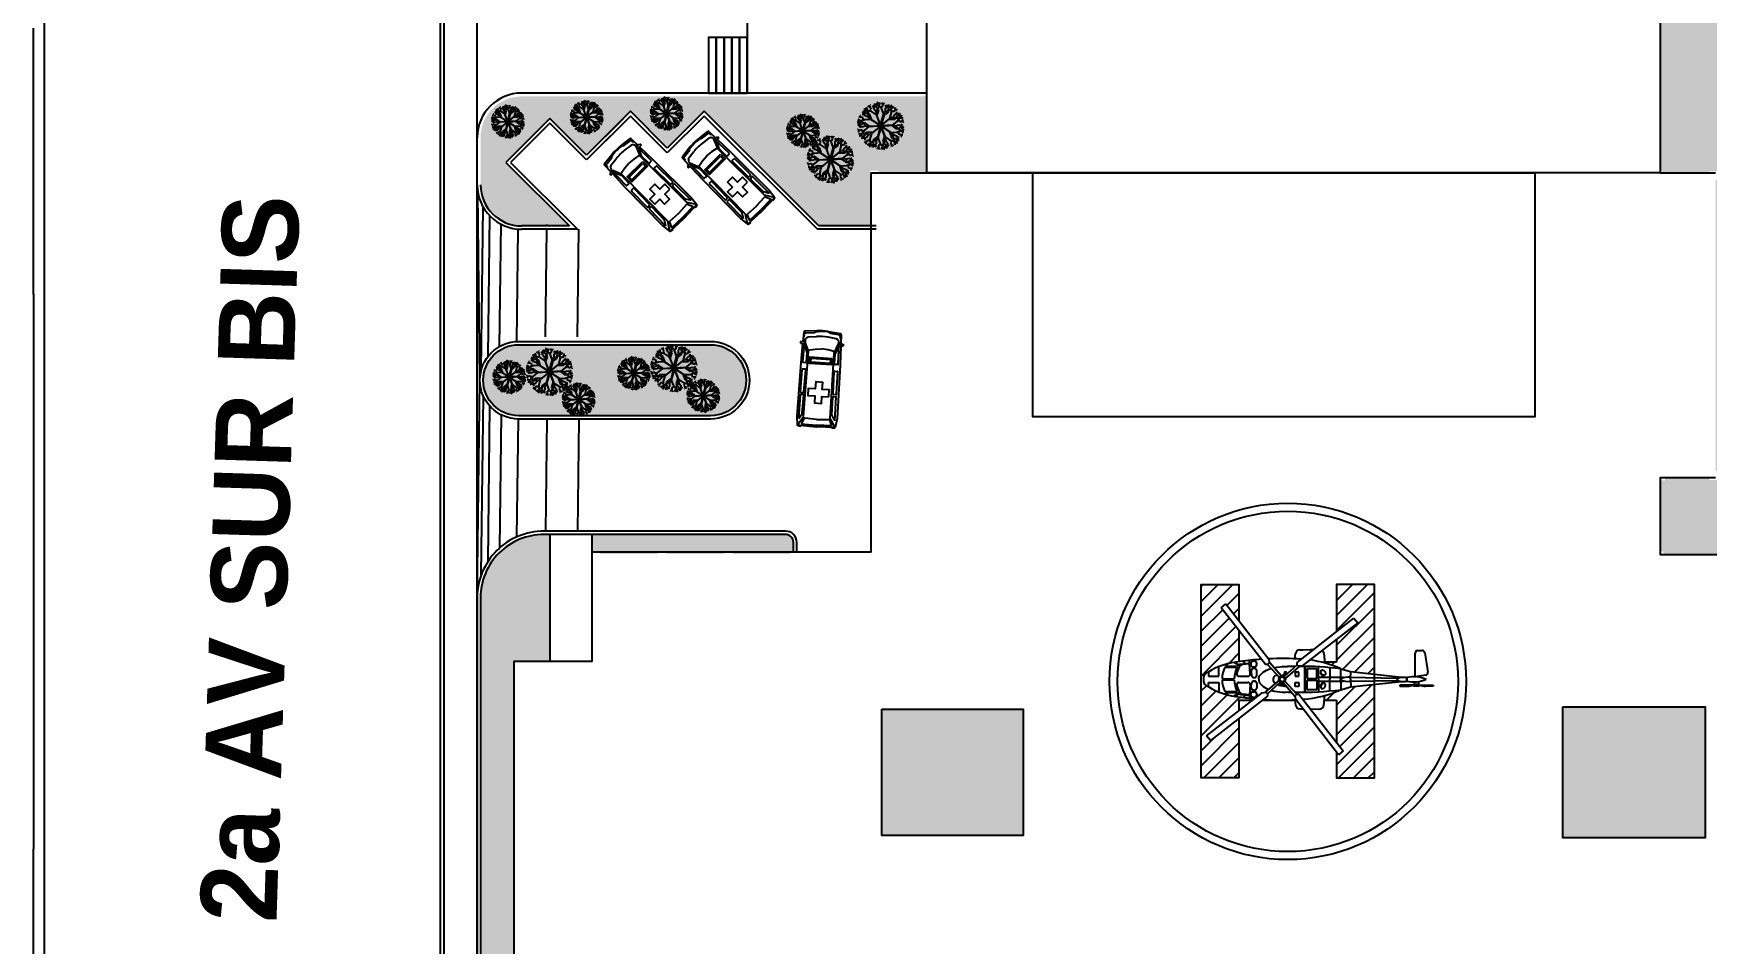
# Model space of a CAD drawing. Header units: millimetres. Extents: x -1615 to -538, y 177 to 397.
# Drawn here: x -1549.5 to -1504.26, y 294.27 to 318.89 of the extents above; entities that cross this region are included whole.
import ezdxf

# ---------------------------------------------------------------- set-up
doc = ezdxf.new("R2010")
doc.units = ezdxf.units.MM
for name, color, linetype in [('010', 6, 'Continuous'), ('7', 7, 'Continuous'), ('AUX', 8, 'Continuous'), ('CAJONES', 8, 'Continuous'), ('MOB', 7, 'Continuous'), ('P-1', 1, 'Continuous')]:
    doc.layers.add(name, color=color, linetype=linetype)
doc.styles.get("Standard").update_dxf_attribs({"font": 'stylu.ttf'})

# ---------------------------------------------------------------- blocks, each defined once
blk = doc.blocks.new('COMBI')
for p, q in [((0.046, 0.27), (0.112, 0.836)), ((0.19, 0.831), (0.131, 0.357)), ((0.161, 0.881), (0.609, 0.895)), ((0.343, 0.851), (0.19, 0.831)), ((0.364, 0.892), (0.343, 0.851)), ((1.556, 0.834), (0.56, 0.811)), ((0.605, 1.001), (0.695, 1.004)), ((0.612, 0.791), (0.605, 1.001)), ((0.695, 1.004), (0.705, 0.829)), ((0.701, 0.898), (1.599, 0.926)), ((1.102, 0.652), (0.736, 0.815)), ((1.581, 0.811), (1.594, 0.685)), ((1.599, 0.926), (4.139, 0.946)), ((1.903, 0.696), (1.908, 0.812)), ((2.991, 0.842), (1.933, 0.836)), ((3.017, 0.815), (3.007, 0.707)), ((3.112, 0.712), (3.113, 0.818)), ((4.254, 0.85), (3.139, 0.843)), ((4.254, 0.85), (4.014, 0.702)), ((4.139, 0.946), (4.568, 0.894)), ((4.561, 0.891), (4.155, 0.627)), ((4.568, 0.894), (4.603, -0.004)), ((4.601, 0.875), (4.57, 0.88)), ((4.601, 0.875), (4.617, 0.724)), ((0.084, 0.329), (0.073, 0.206)), ((0.131, 0.357), (0.084, 0.329)), ((0.366, 0.651), (0.322, 0.272)), ((0.401, 0.714), (0.366, 0.651)), ((0.524, 0.793), (0.508, 0.79)), ((1.053, 0.603), (0.607, 0.784)), ((0.922, 0.29), (0.895, -0.014)), ((0.993, 0.657), (0.922, 0.29)), ((4.155, 0.627), (1.053, 0.603)), ((1.569, 0.657), (1.102, 0.652)), ((2.982, 0.684), (1.928, 0.669)), ((4.001, 0.698), (3.138, 0.686)), ((4.252, -0.001), (4.221, 0.564)), ((4.235, 0.588), (4.508, 0.714)), ((4.508, 0.714), (4.522, -0.007)), ((4.617, 0.724), (4.575, 0.715)), ((0.046, -0.29), (0.112, -0.855)), ((0.084, -0.349), (0.073, -0.226)), ((0.131, -0.376), (0.084, -0.349)), ((0.19, -0.85), (0.131, -0.376)), ((0.366, -0.67), (0.322, -0.292)), ((0.401, -0.733), (0.366, -0.67)), ((1.053, -0.623), (0.607, -0.803)), ((1.102, -0.671), (0.736, -0.834)), ((0.922, -0.309), (0.895, -0.006)), ((0.993, -0.676), (0.922, -0.309)), ((4.155, -0.646), (1.053, -0.623)), ((1.569, -0.677), (1.102, -0.671)), ((1.581, -0.83), (1.594, -0.705)), ((1.903, -0.715), (1.908, -0.831)), ((2.982, -0.703), (1.928, -0.688)), ((3.017, -0.834), (3.007, -0.726)), ((3.112, -0.731), (3.113, -0.838)), ((4.001, -0.717), (3.138, -0.705)), ((4.254, -0.869), (4.014, -0.721)), ((4.561, -0.91), (4.155, -0.646)), ((4.252, -0.018), (4.221, -0.583)), ((4.235, -0.607), (4.508, -0.733)), ((4.508, -0.733), (4.522, -0.013)), ((4.568, -0.914), (4.603, -0.016)), ((4.617, -0.743), (4.575, -0.734)), ((4.601, -0.894), (4.617, -0.743)), ((0.161, -0.9), (0.609, -0.914)), ((0.343, -0.871), (0.19, -0.85)), ((0.364, -0.911), (0.343, -0.871)), ((0.524, -0.812), (0.508, -0.81)), ((1.556, -0.853), (0.56, -0.83)), ((0.612, -0.81), (0.605, -1.02)), ((0.605, -1.02), (0.695, -1.023)), ((0.695, -1.023), (0.705, -0.848)), ((0.701, -0.917), (1.599, -0.946)), ((1.599, -0.946), (4.139, -0.965)), ((2.991, -0.862), (1.933, -0.855)), ((4.254, -0.869), (3.139, -0.863)), ((4.139, -0.965), (4.568, -0.914)), ((4.601, -0.894), (4.57, -0.9))]:
    blk.add_line(p, q)
for centre, radius, start, end in [((0.162, 0.83), 0.0508, 91.8164, 173.40431), ((0.55, 0.643), 0.152, 67.94223, 99.89232), ((0.562, 0.735), 0.0762, 91.32795, 118.50604), ((1.556, 0.808), 0.0254, 6.06121, 90.34343), ((1.933, 0.811), 0.0254, 90.34343, 177.5285), ((2.992, 0.817), 0.0254, 354.69516, 90.34343), ((3.139, 0.818), 0.0254, 90.34343, 179.40207), ((2.469, -0.01), 2.438, 173.40431, 186.59569), ((2.502, -0.01), 2.438, 174.91712, 185.08288), ((2.744, -0.01), 2.438, 173.3562, 186.6438), ((0.534, 0.64), 0.152, 99.89232, 151.01606), ((1.569, 0.683), 0.0254, 270.65046, 6.06121), ((1.928, 0.694), 0.0254, 177.5285, 270.8029), ((2.981, 0.709), 0.0254, 270.8029, 354.69516), ((3.138, 0.711), 0.0254, 179.40207, 270.8029), ((4, 0.723), 0.0254, 270.8029, 301.64212), ((4.246, 0.565), 0.0254, 114.8035, 183.21311), ((0.534, -0.659), 0.152, 208.98394, 260.10768), ((1.569, -0.702), 0.0254, 353.93879, 89.34954), ((1.928, -0.714), 0.0254, 89.1971, 182.4715), ((2.981, -0.728), 0.0254, 5.30484, 89.1971), ((3.138, -0.731), 0.0254, 89.1971, 180.59793), ((4, -0.743), 0.0254, 58.35788, 89.1971), ((4.246, -0.584), 0.0254, 176.78689, 245.1965), ((4.1, -0.01), 0.152, 356.78689, 3.21311), ((4.37, -0.01), 0.152, 358.86219, 1.13781), ((4.451, -0.01), 0.152, 357.79426, 2.20574), ((0.162, -0.849), 0.0508, 186.59569, 268.1836), ((0.55, -0.662), 0.152, 260.10768, 292.05777), ((0.562, -0.754), 0.0762, 241.49396, 268.67205), ((1.556, -0.828), 0.0254, 269.65657, 353.93879), ((1.933, -0.83), 0.0254, 182.4715, 269.65657), ((2.992, -0.836), 0.0254, 269.65657, 5.30484), ((3.139, -0.837), 0.0254, 180.59793, 269.65657)]:
    blk.add_arc(centre, radius, start, end)
blk = doc.blocks.new('ambu')
at = {"color": 7}
for points in [[(-0.513, -1.206), (-0.724, -1.416), (-1.422, -0.712), (-1.21, -0.503)], [(-0.6, -1.206), (-0.724, -1.328), (-1.334, -0.713), (-1.211, -0.59)]]:
    blk.add_lwpolyline(points, close=True, dxfattribs=at)
at = {"color": 1}
blk.add_lwpolyline([(-1.766, -2.42), (-1.541, -2.197), (-1.764, -1.972), (-1.539, -1.749), (-1.762, -1.524), (-1.987, -1.747), (-2.21, -1.522), (-2.434, -1.745), (-2.212, -1.97), (-2.436, -2.193), (-2.213, -2.418), (-1.989, -2.195)], close=True, dxfattribs=at)
at = {"color": 7, "xscale": 0.950040089999887, "yscale": 0.9500400899999022, "zscale": 0.9500400899999422, "rotation": 224.7616360423274}
blk.add_blockref('COMBI', (0.027, 0.014), dxfattribs=at)
blk = doc.blocks.new('tree_pl01')
at = {"layer": '010'}
for p, q in [((-1.34, 1.15), (-1.31, 1.43)), ((-1.08, 1.4), (-1.17, 1.51)), ((-0.76, 1.31), (-1.07, 1.5)), ((-0.87, 1.38), (-0.84, 1.55)), ((-0.78, 1.71), (-0.8, 1.77)), ((-0.65, 1.69), (-0.78, 1.71)), ((-0.65, 1.67), (-0.63, 1.85)), ((-0.59, 1.49), (-0.65, 1.67)), ((-0.36, 1.52), (-0.59, 1.49)), ((-0.41, 1.79), (-0.49, 1.89)), ((-0.43, 1.34), (-0.29, 1.69)), ((-0.33, 1.71), (-0.41, 1.92)), ((-0.29, 1.69), (-0.41, 1.79)), ((-0.38, 1.77), (-0.2, 1.97)), ((-0.15, 1.45), (-0.33, 1.71)), ((-0.19, 1.79), (-0.27, 1.95)), ((-0.03, 1.71), (-0.19, 1.79)), ((-0.16, 1.3), (-0.14, 1.47)), ((-0.15, 1.46), (-0.04, 1.63)), ((0.15, 1.18), (-0.15, 1.45)), ((-0.03, 1.81), (-0.04, 1.96)), ((-0.04, 1.63), (-0.03, 1.81)), ((0.18, 1.56), (0.04, 1.89)), ((0.09, 1.24), (0.18, 1.56)), ((0.13, 1.68), (0.25, 1.79)), ((0.4, 1.89), (0.42, 1.95)), ((0.49, 1.79), (0.4, 1.89)), ((0.42, 1.6), (0.48, 1.78)), ((0.62, 1.49), (0.42, 1.6)), ((0.46, 1.38), (0.78, 1.58)), ((0.48, 1.78), (0.6, 1.91)), ((0.74, 1.73), (0.74, 1.87)), ((0.78, 1.58), (0.74, 1.73)), ((0.75, 1.7), (1.02, 1.76)), ((0.76, 1.63), (0.82, 1.84)), ((0.76, 1.31), (0.76, 1.63)), ((0.92, 1.61), (0.95, 1.78)), ((1, 1.45), (0.92, 1.61)), ((0.95, 1.39), (1.07, 1.53)), ((1.07, 1.53), (1.14, 1.65)), ((1.08, 1.2), (1.16, 1.56)), ((-1.68, 0.12), (-1.9, 0.12)), ((-1.77, 0.08), (-1.9, 0.03)), ((-1.75, 0.09), (-1.89, 0.33)), ((-1.72, 0.28), (-1.88, 0.25)), ((-1.68, 0.45), (-1.82, 0.48)), ((-1.64, 0.16), (-1.77, 0.08)), ((-1.37, 0.57), (-1.74, 0.53)), ((-1.58, 0.41), (-1.72, 0.28)), ((-1.51, 0.38), (-1.68, 0.45)), ((-1.38, 0.22), (-1.68, 0.12)), ((-1.63, 0.87), (-1.67, 0.91)), ((-1.36, -0.09), (-1.64, 0.16)), ((-1.5, 0.93), (-1.63, 0.87)), ((-1.5, 0.92), (-1.58, 1.08)), ((-1.5, 0.55), (-1.58, 0.7)), ((-1.5, 0.04), (-1.55, -0.19)), ((-1.38, 0.22), (-1.51, 0.38)), ((-1.37, 1.15), (-1.5, 1.19)), ((-1.34, 0.81), (-1.5, 0.92)), ((-1.26, 1.13), (-1.44, 1.26)), ((-1.23, 0.16), (-1.39, 0.24)), ((-1.03, 0.42), (-1.38, 0.22)), ((-1.21, 1.14), (-1.37, 1.15)), ((-1.11, 0.38), (-1.37, 0.57)), ((-1.2, 1.29), (-1.35, 1.36)), ((-1.17, 0.96), (-1.34, 0.81)), ((-0.96, 1.04), (-1.26, 1.13)), ((-0.74, 0.31), (-1.23, 0.16)), ((-1.13, 0.77), (-1.21, 1.14)), ((-1.02, 1.31), (-1.2, 1.29)), ((-0.85, 0.35), (-1.13, 0.77)), ((-0.98, 1.24), (-1.08, 1.4)), ((0.09, -0.01), (-1.03, 0.42)), ((-0.97, 1.04), (-0.98, 1.24)), ((-0.88, 0.9), (-0.97, 1.06)), ((-0.56, 0.99), (-0.96, 1.04)), ((-0.4, 0.74), (-0.88, 0.9)), ((-0.65, 1), (-0.76, 1.31)), ((0.09, -0.01), (-0.56, 0.99)), ((-0.46, 0.83), (-0.43, 1.34)), ((0.14, 0.88), (-0.16, 1.3)), ((0.09, -0.01), (0.15, 1.18)), ((0.09, -0.01), (0.84, 0.91)), ((0.09, -0.01), (1.24, 0.29)), ((0.14, 0.99), (0.46, 1.38)), ((0.65, 1.19), (0.78, 1.32)), ((0.65, 0.68), (0.65, 1.19)), ((0.72, 0.77), (1.2, 0.9)), ((0.76, 1.31), (0.95, 1.39)), ((0.84, 0.91), (0.76, 1.31)), ((0.82, 1), (1.08, 1.2)), ((0.95, 0.22), (1.25, 0.63)), ((1.06, 0.24), (1.53, 0.07)), ((1.11, 1.33), (1.28, 1.35)), ((1.2, 0.9), (1.58, 0.87)), ((1.24, 0.29), (1.41, 0.66)), ((1.25, 0.63), (1.43, 0.66)), ((1.28, 0.38), (1.6, 0.38)), ((1.3, 1.09), (1.46, 1.21)), ((1.4, 0.88), (1.3, 1.09)), ((1.41, 0.66), (1.59, 0.92)), ((1.41, 0.67), (1.6, 0.61)), ((1.46, 1.35), (1.5, 1.38)), ((1.47, 1.21), (1.46, 1.35)), ((1.46, 1.21), (1.63, 1.24)), ((1.53, 0.07), (1.81, -0.18)), ((1.58, 0.87), (1.64, 1.01)), ((1.59, 0.92), (1.77, 1.05)), ((1.6, 0.61), (1.79, 0.66)), ((1.6, 0.38), (1.88, 0.62)), ((1.63, 0.98), (1.88, 0.88)), ((1.64, 1.01), (1.71, 1.13)), ((1.67, -0.06), (1.72, 0.17)), ((1.68, 0.63), (1.72, 0.81)), ((1.7, 0.47), (1.85, 0.39)), ((1.72, 0.81), (1.83, 0.93)), ((1.72, 0.17), (1.91, 0.17)), ((1.79, 0.66), (1.92, 0.72)), ((1.91, 0.17), (2.07, 0.09)), ((1.93, 0.16), (1.99, 0.28)), ((1.99, 0.28), (2.05, 0.28)), ((-1.74, -0.19), (-1.9, -0.11)), ((-1.82, -0.3), (-1.88, -0.3)), ((-1.75, -0.18), (-1.82, -0.3)), ((-1.55, -0.19), (-1.74, -0.19)), ((-1.61, -0.68), (-1.74, -0.74)), ((-1.43, -0.4), (-1.71, -0.64)), ((-1.46, -1), (-1.71, -0.9)), ((-1.53, -0.49), (-1.68, -0.41)), ((-1.54, -0.83), (-1.66, -0.95)), ((-1.43, -0.63), (-1.61, -0.68)), ((-1.42, -0.94), (-1.59, -1.07)), ((-1.51, -0.65), (-1.54, -0.83)), ((-1.47, -1.03), (-1.54, -1.15)), ((-1.41, -0.89), (-1.47, -1.03)), ((-1.28, -1.23), (-1.46, -1.26)), ((-1.11, -0.4), (-1.43, -0.4)), ((-1.24, -0.69), (-1.43, -0.63)), ((-1.23, -0.68), (-1.42, -0.94)), ((-1.03, -0.92), (-1.41, -0.89)), ((-0.88, -0.26), (-1.36, -0.09)), ((-1.28, -1.37), (-1.33, -1.4)), ((-1.3, -1.23), (-1.28, -1.37)), ((-1.13, -1.11), (-1.28, -1.23)), ((-1.08, -0.65), (-1.26, -0.68)), ((-1.07, -0.31), (-1.23, -0.68)), ((-1.23, -0.9), (-1.13, -1.11)), ((-0.94, -1.35), (-1.11, -1.37)), ((-0.78, -0.24), (-1.08, -0.65)), ((0.09, -0.01), (-1.07, -0.31)), ((-0.55, -0.79), (-1.03, -0.92)), ((-0.91, -1.22), (-0.99, -1.58)), ((-0.65, -1.02), (-0.91, -1.22)), ((-0.77, -1.41), (-0.9, -1.55)), ((-0.59, -1.33), (-0.77, -1.41)), ((0.09, -0.01), (-0.67, -0.93)), ((-0.67, -0.93), (-0.59, -1.33)), ((-0.28, -1.4), (-0.61, -1.6)), ((-0.48, -1.21), (-0.6, -1.34)), ((-0.59, -1.33), (-0.59, -1.65)), ((-0.48, -0.7), (-0.48, -1.21)), ((0.03, -1.01), (-0.28, -1.4)), ((0.09, -1.26), (-0.01, -1.57)), ((0.02, -0.99), (0.1, -0.01)), ((0.09, -0.01), (0.02, -1.2)), ((0.06, -0.05), (0.02, -0.99)), ((0.02, -1.2), (0.32, -1.47)), ((0.03, -0.9), (0.33, -1.32)), ((0.09, -0.01), (1.2, -0.44)), ((0.09, -0.01), (0.73, -1.01)), ((0.33, -1.32), (0.31, -1.49)), ((0.61, -1.36), (0.46, -1.71)), ((0.57, -0.76), (1.05, -0.92)), ((0.63, -0.85), (0.61, -1.36)), ((0.73, -1.01), (1.14, -1.06)), ((0.82, -1.02), (0.93, -1.33)), ((0.92, -0.33), (1.4, -0.18)), ((0.93, -1.33), (1.24, -1.52)), ((1.04, -1.4), (1.01, -1.56)), ((1.02, -0.37), (1.3, -0.79)), ((1.05, -0.92), (1.14, -1.08)), ((1.14, -1.06), (1.43, -1.15)), ((1.14, -1.06), (1.15, -1.26)), ((1.15, -1.26), (1.25, -1.42)), ((1.19, -1.33), (1.37, -1.31)), ((1.2, -0.44), (1.55, -0.24)), ((1.28, -0.4), (1.54, -0.58)), ((1.3, -0.79), (1.38, -1.16)), ((1.34, -0.98), (1.51, -0.83)), ((1.37, -1.31), (1.52, -1.38)), ((1.38, -1.16), (1.54, -1.17)), ((1.4, -0.18), (1.56, -0.26)), ((1.43, -1.15), (1.61, -1.28)), ((1.51, -1.17), (1.48, -1.45)), ((1.51, -0.83), (1.67, -0.94)), ((1.54, -0.58), (1.91, -0.55)), ((1.54, -1.17), (1.67, -1.21)), ((1.55, -0.24), (1.85, -0.14)), ((1.55, -0.24), (1.68, -0.4)), ((1.67, -0.94), (1.75, -1.1)), ((1.68, -0.4), (1.86, -0.47)), ((1.68, -0.57), (1.75, -0.72)), ((1.68, -0.95), (1.8, -0.89)), ((1.75, -0.43), (1.89, -0.3)), ((1.8, -0.89), (1.84, -0.93)), ((1.81, -0.18), (1.95, -0.1)), ((1.85, -0.14), (2.07, -0.14)), ((1.86, -0.47), (1.99, -0.5)), ((1.89, -0.3), (2.06, -0.27)), ((1.92, -0.11), (2.06, -0.35)), ((1.95, -0.1), (2.07, -0.05)), ((-0.9, -1.55), (-0.97, -1.67)), ((-0.58, -1.72), (-0.85, -1.78)), ((-0.83, -1.47), (-0.75, -1.63)), ((-0.75, -1.63), (-0.77, -1.8)), ((-0.59, -1.65), (-0.65, -1.86)), ((-0.61, -1.6), (-0.57, -1.75)), ((-0.57, -1.75), (-0.56, -1.89)), ((-0.45, -1.5), (-0.25, -1.62)), ((-0.31, -1.8), (-0.43, -1.93)), ((-0.32, -1.81), (-0.23, -1.91)), ((-0.25, -1.62), (-0.31, -1.8)), ((-0.23, -1.91), (-0.25, -1.97)), ((0.04, -1.7), (-0.08, -1.81)), ((-0.01, -1.57), (0.13, -1.91)), ((0.21, -1.64), (0.2, -1.83)), ((0.2, -1.73), (0.36, -1.81)), ((0.2, -1.83), (0.21, -1.97)), ((0.32, -1.48), (0.21, -1.64)), ((0.32, -1.47), (0.5, -1.73)), ((0.36, -1.81), (0.44, -1.97)), ((0.55, -1.79), (0.37, -1.99)), ((0.46, -1.71), (0.58, -1.81)), ((0.5, -1.73), (0.58, -1.94)), ((0.53, -1.54), (0.76, -1.51)), ((0.58, -1.81), (0.66, -1.91)), ((0.76, -1.51), (0.82, -1.69)), ((0.82, -1.69), (0.8, -1.87)), ((0.82, -1.71), (0.95, -1.73)), ((0.95, -1.73), (0.97, -1.79)), ((1.25, -1.42), (1.34, -1.53))]:
    blk.add_line(p, q, dxfattribs=at)
for points in [[(0, 0), (-0.95, -0.26), (-0.86, -0.29), (0.07, -0.03)], [(0.12, 0.88), (0.04, 0.03), (0, -1.06)], [(0.05, -1.01), (0.13, -0.05), (1.06, 0.24), (0.11, 0.01), (0.14, 0.89)], [(0.19, -0.03), (0.94, -0.33), (0.9, -0.36), (0.13, -0.06)]]:
    blk.add_lwpolyline(points, dxfattribs=at)

msp = doc.modelspace()

# ---------------------------------------------------------------- hatches: boundary and pattern name
h = msp.add_hatch()
h.set_pattern_fill('ANSI31', color=256, scale=0.09, style=0)
h.set_pattern_definition([(45, (-1219.49782, 290.3788), (-0.20205576, 0.20205576), [])])
h.paths.add_polyline_path([(-1513.237, 303.982), (-1514.26, 303.982), (-1514.26, 302.703), (-1513.793, 303.067), (-1513.684, 302.942), (-1514.26, 302.497), (-1514.26, 301.877), (-1514.582, 301.877), (-1514.58, 301.856, -0.03831), (-1514.144, 301.698), (-1513.881, 301.625), (-1513.237, 301.555)])
h.paths.add_polyline_path([(-1513.237, 301.279), (-1513.881, 301.209), (-1514.144, 301.136, -0.03831), (-1514.58, 300.978), (-1514.59, 300.855), (-1514.26, 300.855), (-1514.26, 299.714), (-1514.078, 299.481), (-1514.204, 299.372), (-1514.26, 299.445), (-1514.26, 298.75), (-1513.237, 298.75)])
h.paths.add_polyline_path([(-1516.898, 302.737), (-1517.379, 303.353), (-1517.254, 303.462), (-1516.898, 303.001), (-1516.898, 303.982), (-1517.921, 303.982), (-1517.921, 298.75), (-1516.898, 298.75), (-1516.898, 300.364), (-1517.665, 299.766), (-1517.773, 299.892), (-1516.898, 300.567), (-1516.898, 300.855), (-1516.526, 300.855), (-1516.479, 300.891, -0.012316), (-1516.869, 300.938, -0.122299), (-1517.745, 301.231, -0.414846), (-1517.855, 301.417, -0.414846), (-1517.745, 301.603, -0.118346), (-1516.898, 301.893)])
at = {"layer": 'MOB'}
h = msp.add_hatch(dxfattribs=at)
h.set_pattern_fill('AR-SAND', color=3, scale=0.018, style=0)
h.set_pattern_definition([(37.5, (-1890.8807, 289.195), (-0.0288006, 0.8809438), [0, -0.694944, 0, -0.77724, 0, -0.74295]), (7.5, (-1890.8807, 289.195), (0.809142, 1.2902852), [0, -0.374904, 0, -0.626364, 0, -0.24003]), (327.5, (-1891.4431, 289.195), (1.4237863, 0.002587), [0, -0.2286, 0, -0.82296, 0, -1.07442]), (317.5, (-1891.4431, 289.195), (1.3744016, 0.4012728), [0, -0.1143, 0, -0.539496, 0, -0.61722])])
h.paths.add_polyline_path([(-1504.456, 345.299), (-1536.808, 338.281), (-1536.808, 337.774), (-1531.494, 337.774), (-1531.494, 334.938), (-1528.742, 332.154), (-1518.888, 332.154), (-1518.888, 334.272), (-1511.586, 334.272), (-1511.586, 332.243), (-1504.013, 332.243), (-1504.013, 319.292), (-1505.512, 319.292), (-1505.512, 315.174), (-1505.458, 315.174), (-1505.458, 315.113), (-1504.192, 315.113), (-1504.192, 315.155), (-1503.952, 315.155), (-1503.952, 314.915), (-1504.012, 314.915), (-1504.012, 307.052), (-1503.939, 307.052), (-1503.939, 306.812), (-1504.179, 306.812), (-1504.179, 306.863), (-1505.379, 306.863), (-1505.379, 306.796), (-1505.512, 306.796), (-1505.512, 304.882), (-1505.426, 304.882), (-1505.426, 304.793), (-1497.337, 304.793), (-1497.337, 300.683), (-1498.718, 300.683), (-1498.718, 296.093), (-1496.338, 296.093), (-1496.338, 288.938), (-1490.937, 287.483), (-1494.054, 294.141)])
h.paths.add_polyline_path([(-1532.005, 332.285), (-1537.496, 332.285), (-1537.496, 330.794), (-1532.005, 330.794, 1)])
h.paths.add_polyline_path([(-1525.342, 317.183), (-1536.296, 317.183, 0.414214), (-1537.406, 316.073), (-1537.406, 314.79, 0.414214), (-1536.296, 313.68), (-1535.004, 313.68), (-1536.724, 315.4), (-1535.536, 316.588), (-1534.54, 315.592), (-1533.353, 316.78), (-1532.357, 315.784), (-1531.361, 316.78), (-1528.26, 313.68), (-1526.842, 313.68), (-1526.842, 314.937), (-1526.878, 314.937), (-1526.878, 315.177), (-1526.638, 315.177), (-1526.638, 315.113), (-1525.366, 315.113), (-1525.366, 315.215), (-1525.342, 315.215)])
h.paths.add_polyline_path([(-1531.186, 310.467), (-1536.374, 310.467, 1), (-1536.374, 308.547), (-1531.186, 308.547, 1)])
h.paths.add_polyline_path([(-1528.947, 305.125, 0.414214), (-1529.157, 305.335), (-1534.417, 305.335), (-1534.417, 304.868), (-1534.177, 304.868), (-1534.177, 304.808), (-1532.617, 304.808), (-1532.617, 304.868), (-1532.377, 304.868), (-1532.377, 304.808), (-1530.817, 304.808), (-1530.817, 304.868), (-1530.577, 304.868), (-1530.577, 304.808), (-1529.017, 304.808), (-1529.017, 304.868), (-1528.947, 304.868)], flags=17)
h.paths.add_polyline_path([(-1534.387, 289.794), (-1536.502, 289.794), (-1536.502, 301.912), (-1535.542, 301.912), (-1535.542, 305.335), (-1535.696, 305.335, 0.414214), (-1537.406, 303.625), (-1537.406, 288.901, 0.315329), (-1533.263, 282.986), (-1520.218, 279.325, 0.496821), (-1516.522, 282.126), (-1516.522, 284.558), (-1534.387, 284.558)])
h.paths.add_polyline_path([(-1501.342, 291.593), (-1507.402, 291.593), (-1507.402, 293.619), (-1508.242, 293.619), (-1508.242, 291.638, -1), (-1511.332, 291.638), (-1511.332, 293.619), (-1512.442, 293.618), (-1512.442, 291.634, 0.413999), (-1509.789, 288.983), (-1501.342, 288.983)], flags=17)
h.paths.add_polyline_path([(-1501.99, 274.863, 0.978274), (-1502.184, 274.17), (-1491.384, 271.139), (-1491.144, 272.075)])
h = msp.add_hatch(dxfattribs=at)
h.set_pattern_fill('GRASS', color=3, scale=0.03, style=0)
h.set_pattern_definition([(90, (0, 0), (-0.538815, 0.538815), [0.142875, -0.934755]), (45, (0, 0), (-0.53881537, 0.53881537), [0.142875, -0.619125]), (135, (0, 0), (-0.53881537, -0.53881537), [0.142875, -0.619125])])
h.paths.add_polyline_path([(-1516.598, 322.208), (-1518.233, 322.208), (-1518.233, 319.433), (-1516.598, 319.433)], flags=17)
h.paths.add_polyline_path([(-1504.297, 300.668), (-1508.137, 300.668), (-1508.137, 297.128), (-1504.297, 297.128)], flags=17)
h.paths.add_polyline_path([(-1522.734, 300.608), (-1526.557, 300.608), (-1526.557, 297.188), (-1522.734, 297.188)], flags=17)
h.paths.add_polyline_path([(-1522.734, 293.54), (-1526.557, 293.54), (-1526.557, 290.028), (-1522.734, 290.028)], flags=17)
h.paths.add_polyline_path([(-1504.456, 345.299), (-1536.808, 338.281), (-1536.808, 337.774), (-1531.494, 337.774), (-1531.494, 334.938), (-1528.742, 332.154), (-1518.888, 332.154), (-1518.888, 334.272), (-1511.586, 334.272), (-1511.586, 332.243), (-1504.013, 332.243), (-1504.013, 319.292), (-1505.512, 319.292), (-1505.512, 315.174), (-1505.458, 315.174), (-1505.458, 315.113), (-1504.192, 315.113), (-1504.192, 315.155), (-1503.952, 315.155), (-1503.952, 314.915), (-1504.012, 314.915), (-1504.012, 307.052), (-1503.939, 307.052), (-1503.939, 306.812), (-1504.179, 306.812), (-1504.179, 306.863), (-1505.379, 306.863), (-1505.379, 306.796), (-1505.512, 306.796), (-1505.512, 304.882), (-1505.426, 304.882), (-1505.426, 304.793), (-1497.337, 304.793), (-1497.337, 300.683), (-1498.718, 300.683), (-1498.718, 296.093), (-1496.338, 296.093), (-1496.338, 288.938), (-1490.937, 287.483), (-1494.054, 294.141)])
h.paths.add_polyline_path([(-1532.005, 332.285), (-1537.496, 332.285), (-1537.496, 330.794), (-1532.005, 330.794, 1)])
h.paths.add_polyline_path([(-1525.342, 317.183), (-1536.296, 317.183, 0.414214), (-1537.406, 316.073), (-1537.406, 314.79, 0.414214), (-1536.296, 313.68), (-1535.004, 313.68), (-1536.724, 315.4), (-1535.536, 316.588), (-1534.54, 315.592), (-1533.353, 316.78), (-1532.357, 315.784), (-1531.361, 316.78), (-1528.26, 313.68), (-1526.842, 313.68), (-1526.842, 314.937), (-1526.878, 314.937), (-1526.878, 315.177), (-1526.638, 315.177), (-1526.638, 315.113), (-1525.366, 315.113), (-1525.366, 315.215), (-1525.342, 315.215)])
h.paths.add_polyline_path([(-1531.186, 310.467), (-1536.374, 310.467, 1), (-1536.374, 308.547), (-1531.186, 308.547, 1)])
h.paths.add_polyline_path([(-1528.947, 305.125, 0.414214), (-1529.157, 305.335), (-1534.417, 305.335), (-1534.417, 304.868), (-1534.177, 304.868), (-1534.177, 304.808), (-1532.617, 304.808), (-1532.617, 304.868), (-1532.377, 304.868), (-1532.377, 304.808), (-1530.817, 304.808), (-1530.817, 304.868), (-1530.577, 304.868), (-1530.577, 304.808), (-1529.017, 304.808), (-1529.017, 304.868), (-1528.947, 304.868)], flags=17)
h.paths.add_polyline_path([(-1534.387, 289.794), (-1536.502, 289.794), (-1536.502, 301.912), (-1535.542, 301.912), (-1535.542, 305.335), (-1535.696, 305.335, 0.414214), (-1537.406, 303.625), (-1537.406, 288.901, 0.315329), (-1533.263, 282.986), (-1520.218, 279.325, 0.496821), (-1516.522, 282.126), (-1516.522, 284.558), (-1534.387, 284.558)])
h.paths.add_polyline_path([(-1501.342, 291.593), (-1507.402, 291.593), (-1507.402, 293.619), (-1508.242, 293.619), (-1508.242, 291.638, -1), (-1511.332, 291.638), (-1511.332, 293.619), (-1512.442, 293.618), (-1512.442, 291.634, 0.413999), (-1509.789, 288.983), (-1501.342, 288.983)], flags=17)
h.paths.add_polyline_path([(-1501.99, 274.863, 0.978274), (-1502.184, 274.17), (-1491.384, 271.139), (-1491.144, 272.075)])

# ---------------------------------------------------------------- linework, layer by layer
for p, q in [((-1538.491, 288.901), (-1538.491, 337.916)), ((-1533.353, 316.78), (-1534.54, 315.592)), ((-1532.357, 315.784), (-1533.353, 316.78)), ((-1531.361, 316.78), (-1532.357, 315.784)), ((-1528.26, 313.68), (-1531.361, 316.78)), ((-1535.536, 316.588), (-1536.724, 315.4)), ((-1535.536, 316.461), (-1536.597, 315.4)), ((-1534.54, 315.592), (-1535.536, 316.588)), ((-1534.54, 315.465), (-1535.536, 316.461)), ((-1533.544, 316.588), (-1534.54, 315.592)), ((-1533.544, 316.461), (-1534.54, 315.465)), ((-1533.353, 316.653), (-1534.413, 315.592)), ((-1532.357, 315.657), (-1533.353, 316.653)), ((-1531.361, 316.653), (-1532.357, 315.657)), ((-1528.297, 313.59), (-1531.361, 316.653)), ((-1536.724, 315.4), (-1535.004, 313.68)), ((-1536.597, 315.4), (-1534.786, 313.59)), ((-1526.842, 315.113), (-1522.471, 315.113)), ((-1505.512, 315.113), (-1525.342, 315.113)), ((-1528.17, 313.589), (-1528.17, 313.59)), ((-1535.534, 305.335), (-1535.534, 301.912)), ((-1534.387, 304.868), (-1534.387, 305.335)), ((-1517.379, 303.353), (-1517.254, 303.462)), ((-1516.181, 301.817), (-1517.379, 303.353)), ((-1517.254, 303.462), (-1516.094, 301.96)), ((-1515.328, 301.869), (-1513.793, 303.067)), ((-1513.684, 302.942), (-1515.186, 301.782)), ((-1513.793, 303.067), (-1513.684, 302.942)), ((-1515.252, 302.217), (-1515.164, 302.218)), ((-1515.164, 302.218), (-1514.962, 302.22)), ((-1514.962, 302.22), (-1514.878, 302.221)), ((-1517.262, 301.77), (-1516.938, 301.77)), ((-1516.915, 301.798), (-1517.037, 301.875)), ((-1516.904, 301.806), (-1517.007, 301.88)), ((-1516.851, 301.827), (-1516.616, 301.856)), ((-1516.613, 301.837), (-1516.802, 301.815)), ((-1516.752, 301.839), (-1516.775, 301.909)), ((-1516.736, 301.841), (-1516.757, 301.911)), ((-1516.616, 301.856), (-1516.614, 301.928)), ((-1516.595, 301.565), (-1516.613, 301.837)), ((-1516.581, 301.838), (-1516.579, 301.814)), ((-1516.481, 301.905), (-1516.526, 301.901)), ((-1516.52, 301.757), (-1516.476, 301.757)), ((-1516.416, 301.817), (-1516.416, 301.845)), ((-1516.123, 301.817), (-1516.181, 301.817)), ((-1516.07, 301.871), (-1516.123, 301.817)), ((-1516.123, 301.817), (-1515.801, 301.469)), ((-1516.094, 301.96), (-1516.08, 301.861)), ((-1515.75, 301.505), (-1516.07, 301.871)), ((-1515.328, 301.812), (-1515.677, 301.49)), ((-1515.641, 301.438), (-1515.275, 301.758)), ((-1515.389, 301.971), (-1515.37, 302.113)), ((-1515.328, 301.812), (-1515.328, 301.869)), ((-1515.275, 301.758), (-1515.328, 301.812)), ((-1515.186, 301.782), (-1515.285, 301.768)), ((-1515.129, 301.768), (-1515.129, 301.066)), ((-1515.097, 301.066), (-1515.097, 301.768)), ((-1514.6, 302.112), (-1514.58, 301.856)), ((-1512.326, 301.932), (-1512.325, 301.932)), ((-1512.135, 301.483), (-1512.135, 302.125)), ((-1512.063, 302.197), (-1511.946, 302.197)), ((-1511.875, 302.134), (-1511.79, 301.608)), ((-1517.721, 301.618), (-1517.721, 301.501)), ((-1517.721, 301.501), (-1517.446, 301.501)), ((-1517.721, 301.333), (-1517.446, 301.333)), ((-1517.721, 301.215), (-1517.721, 301.333)), ((-1517.446, 301.501), (-1517.446, 301.749)), ((-1517.446, 301.333), (-1517.446, 301.084)), ((-1517.357, 301.432), (-1517.029, 301.432)), ((-1517.357, 301.402), (-1517.029, 301.402)), ((-1517.278, 301.749), (-1516.95, 301.749)), ((-1516.899, 301.501), (-1516.655, 301.501)), ((-1516.899, 301.333), (-1516.655, 301.333)), ((-1516.565, 301.649), (-1516.558, 301.521)), ((-1516.565, 301.184), (-1516.558, 301.313)), ((-1516.476, 301.713), (-1516.506, 301.713)), ((-1516.498, 301.464), (-1516.476, 301.464)), ((-1516.498, 301.369), (-1516.476, 301.369)), ((-1516.416, 301.524), (-1516.416, 301.653)), ((-1516.416, 301.309), (-1516.416, 301.181)), ((-1515.816, 301.396), (-1516.183, 301.076)), ((-1516.129, 301.022), (-1515.781, 301.344)), ((-1515.93, 301.297), (-1515.934, 301.331)), ((-1515.769, 301.337), (-1515.842, 301.29)), ((-1515.835, 301.264), (-1515.742, 301.32)), ((-1515.663, 301.586), (-1515.736, 301.506)), ((-1515.708, 301.329), (-1515.388, 300.963)), ((-1515.699, 301.496), (-1515.659, 301.546)), ((-1515.669, 301.563), (-1515.663, 301.586)), ((-1515.638, 301.529), (-1515.669, 301.563)), ((-1515.663, 301.596), (-1515.614, 301.551)), ((-1515.334, 301.016), (-1515.656, 301.365)), ((-1515.276, 301.609), (-1515.381, 301.609)), ((-1515.378, 301.609), (-1515.378, 301.5)), ((-1515.378, 301.5), (-1515.276, 301.5)), ((-1515.378, 301.225), (-1515.378, 301.334)), ((-1515.378, 301.334), (-1515.276, 301.334)), ((-1515.276, 301.5), (-1515.276, 301.609)), ((-1515.276, 301.334), (-1515.276, 301.225)), ((-1514.795, 301.699), (-1515.053, 301.699)), ((-1515.053, 301.699), (-1515.053, 301.449)), ((-1515.053, 301.441), (-1514.795, 301.441)), ((-1515.053, 301.393), (-1514.795, 301.393)), ((-1515.053, 301.135), (-1515.053, 301.385)), ((-1514.795, 301.441), (-1514.795, 301.699)), ((-1514.795, 301.393), (-1514.795, 301.135)), ((-1514.75, 301.417), (-1514.747, 301.755)), ((-1514.75, 301.471), (-1514.068, 301.471)), ((-1514.75, 301.417), (-1514.747, 301.079)), ((-1514.75, 301.363), (-1514.068, 301.363)), ((-1514.441, 301.732), (-1514.441, 301.417)), ((-1514.441, 301.102), (-1514.441, 301.417)), ((-1514.145, 301.417), (-1514.142, 301.698)), ((-1514.145, 301.417), (-1514.142, 301.136)), ((-1514.144, 301.698), (-1513.881, 301.625)), ((-1513.908, 301.471), (-1512.599, 301.446)), ((-1513.908, 301.363), (-1512.599, 301.388)), ((-1513.884, 301.417), (-1513.878, 301.625)), ((-1513.884, 301.417), (-1513.878, 301.209)), ((-1513.881, 301.625), (-1512.504, 301.475)), ((-1513.881, 301.209), (-1512.504, 301.358)), ((-1512.367, 301.463), (-1512.367, 301.371)), ((-1512.362, 301.463), (-1512.362, 301.371)), ((-1512.326, 301.752), (-1512.325, 301.752)), ((-1512.164, 301.349), (-1512.164, 301.288)), ((-1512.161, 301.47), (-1512.163, 301.47)), ((-1511.85, 301.528), (-1512.135, 301.483)), ((-1512.034, 301.288), (-1512.034, 301.362)), ((-1517.773, 299.892), (-1516.271, 301.052)), ((-1516.129, 300.964), (-1517.665, 299.766)), ((-1517.278, 301.085), (-1516.95, 301.085)), ((-1517.262, 301.064), (-1516.938, 301.064)), ((-1516.915, 301.036), (-1517.037, 300.959)), ((-1516.904, 301.028), (-1517.007, 300.954)), ((-1516.851, 301.007), (-1516.616, 300.978)), ((-1516.613, 300.997), (-1516.802, 301.019)), ((-1516.752, 300.995), (-1516.775, 300.925)), ((-1516.736, 300.993), (-1516.757, 300.923)), ((-1516.616, 300.978), (-1516.614, 300.905)), ((-1516.595, 301.269), (-1516.613, 300.997)), ((-1516.581, 300.996), (-1516.579, 301.02)), ((-1516.481, 300.929), (-1516.526, 300.933)), ((-1516.52, 301.077), (-1516.476, 301.077)), ((-1516.476, 301.121), (-1516.506, 301.121)), ((-1516.416, 301.017), (-1516.416, 300.989)), ((-1516.271, 301.052), (-1516.173, 301.066)), ((-1516.183, 301.076), (-1516.129, 301.022)), ((-1516.129, 301.022), (-1516.129, 300.964)), ((-1515.842, 301.29), (-1515.835, 301.264)), ((-1515.842, 301.257), (-1515.649, 301.231)), ((-1515.795, 301.287), (-1515.663, 301.29)), ((-1515.389, 300.863), (-1515.37, 300.72)), ((-1515.388, 300.963), (-1515.334, 301.016)), ((-1515.276, 301.225), (-1515.381, 301.225)), ((-1515.363, 300.874), (-1515.377, 300.973)), ((-1514.204, 299.372), (-1515.363, 300.874)), ((-1515.334, 301.016), (-1515.276, 301.016)), ((-1515.276, 301.016), (-1514.078, 299.481)), ((-1514.795, 301.135), (-1515.053, 301.135)), ((-1514.6, 300.722), (-1514.58, 300.978)), ((-1514.144, 301.136), (-1513.881, 301.209)), ((-1512.551, 301.258), (-1512.551, 301.229)), ((-1512.181, 301.258), (-1512.551, 301.258)), ((-1512.551, 301.229), (-1512.341, 301.229)), ((-1512.181, 301.27), (-1512.181, 301.238)), ((-1512.125, 301.27), (-1512.181, 301.27)), ((-1512.181, 301.238), (-1512.018, 301.238)), ((-1512.164, 301.288), (-1512.034, 301.288)), ((-1512.125, 301.288), (-1512.125, 301.27)), ((-1512.077, 301.27), (-1512.125, 301.27)), ((-1512.076, 301.27), (-1512.076, 301.288)), ((-1512.018, 301.27), (-1512.076, 301.27)), ((-1512.018, 301.238), (-1512.018, 301.27)), ((-1512.017, 301.258), (-1511.647, 301.258)), ((-1511.647, 301.229), (-1511.857, 301.229)), ((-1511.647, 301.258), (-1511.647, 301.229)), ((-1515.252, 300.616), (-1515.164, 300.616)), ((-1514.962, 300.614), (-1514.721, 300.612)), ((-1517.665, 299.766), (-1517.773, 299.892)), ((-1514.078, 299.481), (-1514.204, 299.372))]:
    msp.add_line(p, q)
for points in [[(-1501.342, 291.593), (-1507.402, 291.593), (-1507.402, 293.619), (-1508.242, 293.619), (-1508.242, 291.638, -1), (-1511.332, 291.638), (-1511.332, 293.619), (-1516.432, 293.619), (-1516.432, 284.558), (-1534.387, 284.558), (-1534.387, 289.794), (-1536.502, 289.794), (-1536.502, 301.912), (-1534.387, 301.912), (-1534.387, 304.868), (-1526.842, 304.868), (-1526.842, 315.113), (-1525.342, 315.113), (-1525.342, 319.343), (-1528.493, 319.343), (-1528.493, 330.473)], [(-1515.949, 301.733, -0.002262), (-1515.941, 301.735, -0.049787), (-1515.654, 301.762, -0.011027), (-1515.59, 301.76, -0.063604)], [(-1516.365, 301.421, -0.178093), (-1516.321, 301.536, -0.103558), (-1516.156, 301.663, -0.038728), (-1516.027, 301.713, -0.049787)], [(-1516.365, 301.417, 0.005028), (-1516.365, 301.413, 0.178093)], [(-1516.365, 301.413, 0.178093), (-1516.321, 301.297, 0.103558), (-1516.156, 301.17, 0.016565), (-1516.102, 301.147, 0.049787)], [(-1512.619, 301.417, -0.205552), (-1512.611, 301.436, -0.096525), (-1512.575, 301.46, -0.053391), (-1512.529, 301.472, -0.040425), (-1512.466, 301.477, -0.040425), (-1512.403, 301.472, -0.041668), (-1512.367, 301.463, -0.096525)], [(-1512.619, 301.417, 0.205552), (-1512.611, 301.398, 0.096525), (-1512.575, 301.374, 0.053391), (-1512.529, 301.362, 0.040425), (-1512.466, 301.356, 0.040425), (-1512.403, 301.362, 0.041668), (-1512.367, 301.371, 0.096525)], [(-1516.024, 301.119, 0.023834), (-1515.941, 301.099, 0.049787), (-1515.654, 301.072, 0.011027), (-1515.59, 301.074, 0.063604)]]:
    msp.add_lwpolyline(points, format="xyb")
for points in [[(-1504.013, 319.292), (-1505.512, 319.292), (-1505.512, 315.113), (-1504.012, 315.113)], [(-1504.012, 306.863), (-1505.512, 306.863), (-1505.512, 304.793), (-1497.337, 304.793)], [(-1516.898, 300.364), (-1516.898, 298.75), (-1517.921, 298.75), (-1517.921, 303.982), (-1516.898, 303.982), (-1516.898, 303.001)], [(-1514.26, 299.445), (-1514.26, 298.75), (-1513.237, 298.75), (-1513.237, 303.982), (-1514.26, 303.982), (-1514.26, 302.703)], [(-1516.898, 302.737), (-1516.898, 301.893)], [(-1514.26, 302.497), (-1514.26, 301.877)], [(-1514.26, 301.877), (-1514.582, 301.877)], [(-1516.898, 300.855), (-1516.898, 300.567)], [(-1516.898, 300.855), (-1516.526, 300.855)], [(-1516.27, 300.855), (-1515.388, 300.855)], [(-1514.59, 300.855), (-1514.26, 300.855)], [(-1514.26, 300.855), (-1514.26, 299.714)]]:
    msp.add_lwpolyline(points)
for points in [[(-1522.471, 315.113), (-1508.895, 315.113), (-1508.895, 308.516), (-1522.471, 308.516)], [(-1526.557, 300.608), (-1522.734, 300.608), (-1522.734, 297.188), (-1526.557, 297.188)], [(-1508.137, 300.668), (-1504.297, 300.668), (-1504.297, 297.128), (-1508.137, 297.128)]]:
    msp.add_lwpolyline(points, close=True)
for points in [[(-1514.579, 301.533, -0.135602), (-1514.599, 301.527, -0.106923), (-1514.624, 301.531, -0.081757), (-1514.648, 301.544, -0.06994), (-1514.669, 301.568, -0.06994), (-1514.683, 301.596, -0.081757), (-1514.687, 301.623, -0.106923), (-1514.681, 301.648, -0.135602), (-1514.668, 301.663, -0.135602), (-1514.649, 301.67, -0.106923), (-1514.623, 301.666, -0.081757), (-1514.6, 301.652, -0.06994), (-1514.579, 301.629, -0.06994), (-1514.565, 301.601, -0.081757), (-1514.561, 301.574, -0.106923), (-1514.566, 301.549, -0.135602)], [(-1514.579, 301.3, 0.135602), (-1514.599, 301.307, 0.106923), (-1514.624, 301.303, 0.081757), (-1514.648, 301.289, 0.06994), (-1514.669, 301.266, 0.06994), (-1514.683, 301.238, 0.081757), (-1514.687, 301.211, 0.106923), (-1514.681, 301.186, 0.135602), (-1514.668, 301.17, 0.135602), (-1514.649, 301.164, 0.106923), (-1514.623, 301.168, 0.081757), (-1514.6, 301.181, 0.06994), (-1514.579, 301.205, 0.06994), (-1514.565, 301.233, 0.081757), (-1514.561, 301.26, 0.106923), (-1514.566, 301.285, 0.135602)]]:
    msp.add_lwpolyline(points, format="xyb", close=True)
for centre, radius in [((-1515.579, 301.36), 4.82), ((-1515.579, 301.36), 4.603), ((-1515.729, 301.417), 0.0902), ((-1515.729, 301.417), 0.0676), ((-1515.643, 301.603), 0.0199)]:
    msp.add_circle(centre, radius)
for centre, radius, start, end in [((-1515.251, 302.097), 0.12, 90.5096, 172.3022), ((-1516.718, 299.984), 1.917, 94.5014, 122.3917), ((-1517.135, 301.714), 0.138, 107.275, 155.9784), ((-1516.835, 301.707), 0.121, 97.4126, 148.5619), ((-1516.788, 301.696), 0.12, 96.7142, 153.5971), ((-1515.725, 294.005), 7.973, 94.0683, 98.2457), ((-1516.521, 301.841), 0.06, 94.973, 183.0108), ((-1516.52, 301.817), 0.06, 183.0108, 270), ((-1516.476, 301.845), 0.06, 0, 94.973), ((-1516.476, 301.817), 0.06, 270, 0), ((-1515.725, 294.005), 7.973, 86.2983, 92.705), ((-1515.218, 293.512), 8.256, 91.0976, 92.5825), ((-1515.218, 293.512), 8.256, 82.523, 90.461), ((-1515.391, 298.938), 3.029, 86.581, 86.5855), ((-1515.391, 298.938), 3.029, 65.6936, 82.258), ((-1514.72, 302.102), 0.12, 4.5888, 52.9967), ((-1512.063, 302.125), 0.072, 90, 180), ((-1511.946, 302.125), 0.072, 7.0333, 90), ((-1517.707, 301.455), 0.153, 104.4825, 194.6063), ((-1517.707, 301.378), 0.153, 165.3937, 255.5175), ((-1516.561, 301.402), 0.796, 154.2058, 177.8737), ((-1516.561, 301.432), 0.796, 182.1263, 205.7942), ((-1516.233, 301.402), 0.796, 154.2058, 177.8737), ((-1516.233, 301.432), 0.796, 182.1263, 205.7942), ((-1516.899, 301.561), 0.06, 166.9742, 270), ((-1516.899, 301.273), 0.06, 90, 193.0258), ((-1516.182, 301.395), 0.796, 153.5971, 166.9742), ((-1516.655, 301.561), 0.06, 270, 3.7289), ((-1516.655, 301.273), 0.06, 356.2711, 90), ((-1516.506, 301.653), 0.06, 90, 183.3642), ((-1516.498, 301.524), 0.06, 183.3642, 270), ((-1516.498, 301.309), 0.06, 90, 176.6358), ((-1516.476, 301.653), 0.06, 0, 90), ((-1516.476, 301.524), 0.06, 270, 0), ((-1516.476, 301.309), 0.06, 0, 90), ((-1515.872, 301.417), 0.106, 77.9459, 180), ((-1515.872, 301.417), 0.106, 180, 251.0544), ((-1514.621, 301.597), 0.0759, 146.6527, 299.3217), ((-1514.621, 301.237), 0.0759, 60.6783, 213.3473), ((-1513.926, 300.921), 0.552, 85.4814, 115.9287), ((-1513.926, 301.913), 0.552, 244.0713, 274.5186), ((-1512.174, 300.594), 0.89, 67.5463, 102.517), ((-1512.174, 302.239), 0.89, 257.483, 292.4537), ((-1511.861, 301.599), 0.072, 278.9176, 7.0333), ((-1516.718, 302.849), 1.917, 237.6083, 265.4986), ((-1517.135, 301.12), 0.138, 204.0216, 252.725), ((-1516.182, 301.439), 0.796, 193.0258, 206.4029), ((-1516.835, 301.127), 0.121, 211.4381, 262.5874), ((-1516.788, 301.138), 0.12, 206.4029, 263.2858), ((-1515.725, 308.828), 7.973, 261.7543, 264.5768), ((-1516.521, 300.993), 0.06, 176.9892, 265.027), ((-1516.52, 301.017), 0.06, 90, 176.9892), ((-1516.506, 301.181), 0.06, 176.6358, 270), ((-1516.476, 300.989), 0.06, 265.027, 0), ((-1516.476, 301.181), 0.06, 270, 0), ((-1516.476, 301.017), 0.06, 0, 90), ((-1515.725, 308.828), 7.973, 266.2501, 272.6564), ((-1515.649, 301.26), 0.0332, 128.8723, 313.3577), ((-1515.218, 309.322), 8.256, 267.4175, 268.1781), ((-1515.218, 309.322), 8.256, 268.8735, 277.477), ((-1515.391, 303.896), 3.029, 274.2537, 294.3064), ((-1512.421, 302.134), 0.908, 275.0398, 285.3269), ((-1511.777, 302.134), 0.908, 254.6731, 264.9602), ((-1515.251, 300.736), 0.12, 187.6978, 269.4904), ((-1514.72, 300.732), 0.12, 269.4904, 355.4112)]:
    msp.add_arc(centre, radius, start, end)
at = {"layer": '7', "color": 7}
for p, q in [((-1537.496, 288.901), (-1537.496, 338.132)), ((-1538.396, 337.936), (-1538.396, 288.633)), ((-1549.196, 290.045), (-1549.196, 335.594)), ((-1549.496, 311.83), (-1549.496, 319.032)), ((-1549.496, 311.83), (-1549.496, 296.826)), ((-1549.496, 290.045), (-1549.496, 296.826))]:
    msp.add_line(p, q, dxfattribs=at)
at = {"layer": 'AUX', "color": 7}
for p, q in [((-1531.303, 317.273), (-1536.296, 317.273)), ((-1525.342, 317.273), (-1531.303, 317.273)), ((-1537.496, 314.79), (-1537.496, 316.073)), ((-1537.424, 309.507), (-1537.479, 314.59)), ((-1537.389, 309.777), (-1537.335, 314.19)), ((-1537.205, 310.15), (-1537.158, 313.955)), ((-1536.89, 310.422), (-1536.85, 313.725)), ((-1536.427, 310.556), (-1536.39, 313.593)), ((-1535.004, 313.68), (-1536.296, 313.68)), ((-1534.786, 313.59), (-1536.296, 313.59)), ((-1535.648, 310.682), (-1535.612, 313.59)), ((-1535.611, 313.68), (-1535.611, 313.715)), ((-1534.781, 310.682), (-1534.746, 313.59)), ((-1526.709, 313.59), (-1528.297, 313.59)), ((-1526.709, 313.68), (-1528.26, 313.68)), ((-1537.496, 303.625), (-1537.424, 309.507)), ((-1537.387, 304.241), (-1537.329, 309.069)), ((-1537.203, 304.609), (-1537.152, 308.802)), ((-1536.887, 304.974), (-1536.844, 308.568)), ((-1536.422, 305.272), (-1536.383, 308.457)), ((-1535.642, 305.425), (-1535.606, 308.457)), ((-1534.776, 305.425), (-1534.739, 308.457))]:
    msp.add_line(p, q, dxfattribs=at)
for points in [[(-1536.374, 310.557), (-1531.186, 310.557, -1), (-1531.186, 308.457), (-1536.374, 308.457, -1), (-1536.374, 310.557, 0.225211)], [(-1528.857, 304.868), (-1528.857, 305.125, 0.414214), (-1529.157, 305.425), (-1535.696, 305.425, 0.414214), (-1537.496, 303.625), (-1537.496, 288.901, 0.315476), (-1533.291, 282.9), (-1520.242, 279.238, 0.496821), (-1516.432, 282.126), (-1516.432, 284.558)], [(-1528.947, 304.868), (-1528.947, 305.125, 0.414214), (-1529.157, 305.335), (-1535.696, 305.335, 0.414214), (-1537.406, 303.625), (-1537.406, 288.901, 0.315329), (-1533.263, 282.986), (-1520.218, 279.325, 0.496821), (-1516.522, 282.126), (-1516.522, 284.558)]]:
    msp.add_lwpolyline(points, format="xyb", dxfattribs=at)
msp.add_lwpolyline([(-1536.374, 310.467), (-1531.186, 310.467, -1), (-1531.186, 308.547), (-1536.374, 308.547, -1)], format="xyb", close=True, dxfattribs=at)
for centre, radius, start, end in [((-1536.296, 316.073), 1.2, 90, 180), ((-1536.296, 314.79), 1.2, 180, 270), ((-1536.296, 314.79), 1.11, 180, 270)]:
    msp.add_arc(centre, radius, start, end, dxfattribs=at)
msp.add_point((-1530.136, 309.507), dxfattribs=at)
at = {"layer": 'CAJONES'}
msp.add_line((-1530.193, 329.684), (-1530.193, 317.273), dxfattribs=at)
for points in [[(-1531.243, 317.273), (-1531.033, 317.273), (-1531.033, 318.773), (-1531.243, 318.773)], [(-1531.033, 317.273), (-1530.823, 317.273), (-1530.823, 318.773), (-1531.033, 318.773)], [(-1530.823, 317.273), (-1530.613, 317.273), (-1530.613, 318.773), (-1530.823, 318.773)], [(-1530.613, 317.273), (-1530.403, 317.273), (-1530.403, 318.773), (-1530.613, 318.773)], [(-1530.403, 317.273), (-1530.193, 317.273), (-1530.193, 318.773), (-1530.403, 318.773)]]:
    msp.add_lwpolyline(points, close=True, dxfattribs=at)

# ---------------------------------------------------------------- block references
at = {"color": 0, "yscale": 0.5999999999999996, "zscale": 0.6}
for p, xscale, rotation in [((-1531.64, 315.925, -0.23), 0.600000000000006, 90.00219836162731), ((-1533.744, 315.73), 0.600000000000006, 90.00219836162731), ((-1528.155, 310.845, -0.23), 0.6000000000000385, 41.41302909675899)]:
    msp.add_blockref('ambu', p, dxfattribs=dict(at, xscale=xscale, rotation=rotation))
at = {"layer": 'P-1', "rotation": 90}
for p, xscale, yscale, zscale in [((-1532.379, 316.737), -0.226089683286375, 0.226089683286375, 0.22608968328636), ((-1536.67, 316.52), -0.226089683286375, 0.226089683286375, 0.22608968328636), ((-1534.54, 316.639), -0.226089683286375, 0.226089683286375, 0.22608968328636), ((-1528.691, 316.27), -0.226089683286375, 0.226089683286375, 0.22608968328636), ((-1526.588, 316.412), -0.319999999999947, 0.3200000000000163, 0.32), ((-1527.948, 315.506), -0.319999999999947, 0.3200000000000163, 0.32), ((-1535.547, 309.758), -0.319999999999947, 0.3200000000000163, 0.32), ((-1532.178, 309.859), -0.319999999999947, 0.3200000000000163, 0.32), ((-1536.633, 309.613), -0.226089683286375, 0.226089683286375, 0.22608968328636), ((-1533.264, 309.714), -0.226089683286375, 0.226089683286375, 0.22608968328636), ((-1531.386, 309.107), -0.226089683286375, 0.226089683286375, 0.22608968328636), ((-1534.755, 309.006), -0.226089683286375, 0.226089683286375, 0.22608968328636)]:
    msp.add_blockref('tree_pl01', p, dxfattribs=dict(at, xscale=xscale, yscale=yscale, zscale=zscale))

# ---------------------------------------------------------------- texts
at = {"insert": (-1544.682, 304.719), "char_height": 2.06758, "width": 42.75545, "attachment_point": 2, "rotation": 88.1882}
msp.add_mtext('{\\fStylus BT|b1|i0|c0|p34;2a AV SUR BIS}', dxfattribs=at)

doc.saveas('drawing.dxf')
